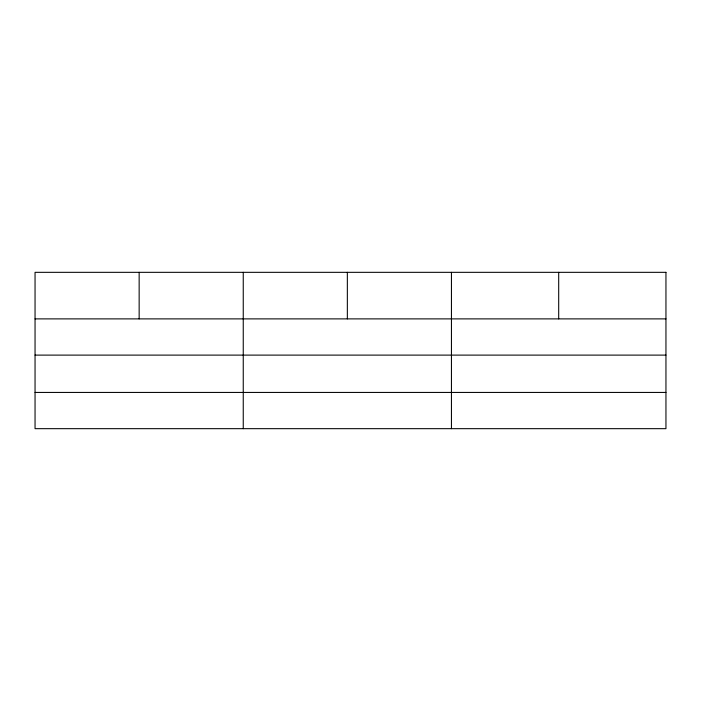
<?xml version="1.0" encoding="UTF-8"?>
<svg xmlns="http://www.w3.org/2000/svg" width="701" height="701" viewBox="0 0 701 701"><rect width="100%" height="100%" fill="white"/><g stroke="black" fill="none" stroke-linecap="round" stroke-linejoin="round"><path stroke-width="1.05" d="M35.05 318.885L665.95 318.885M35.05 355.109L665.95 355.109M35.05 392.437L665.95 392.437M558.697 272.33L558.697 318.885M451.444 272.33L451.444 428.67M347.345 272.33L347.345 318.885M243.247 272.33L243.247 428.67M139.149 272.33L139.149 318.885M665.95 272.33L35.05 272.33L35.05 428.67L665.95 428.67L665.95 272.33"/></g></svg>
